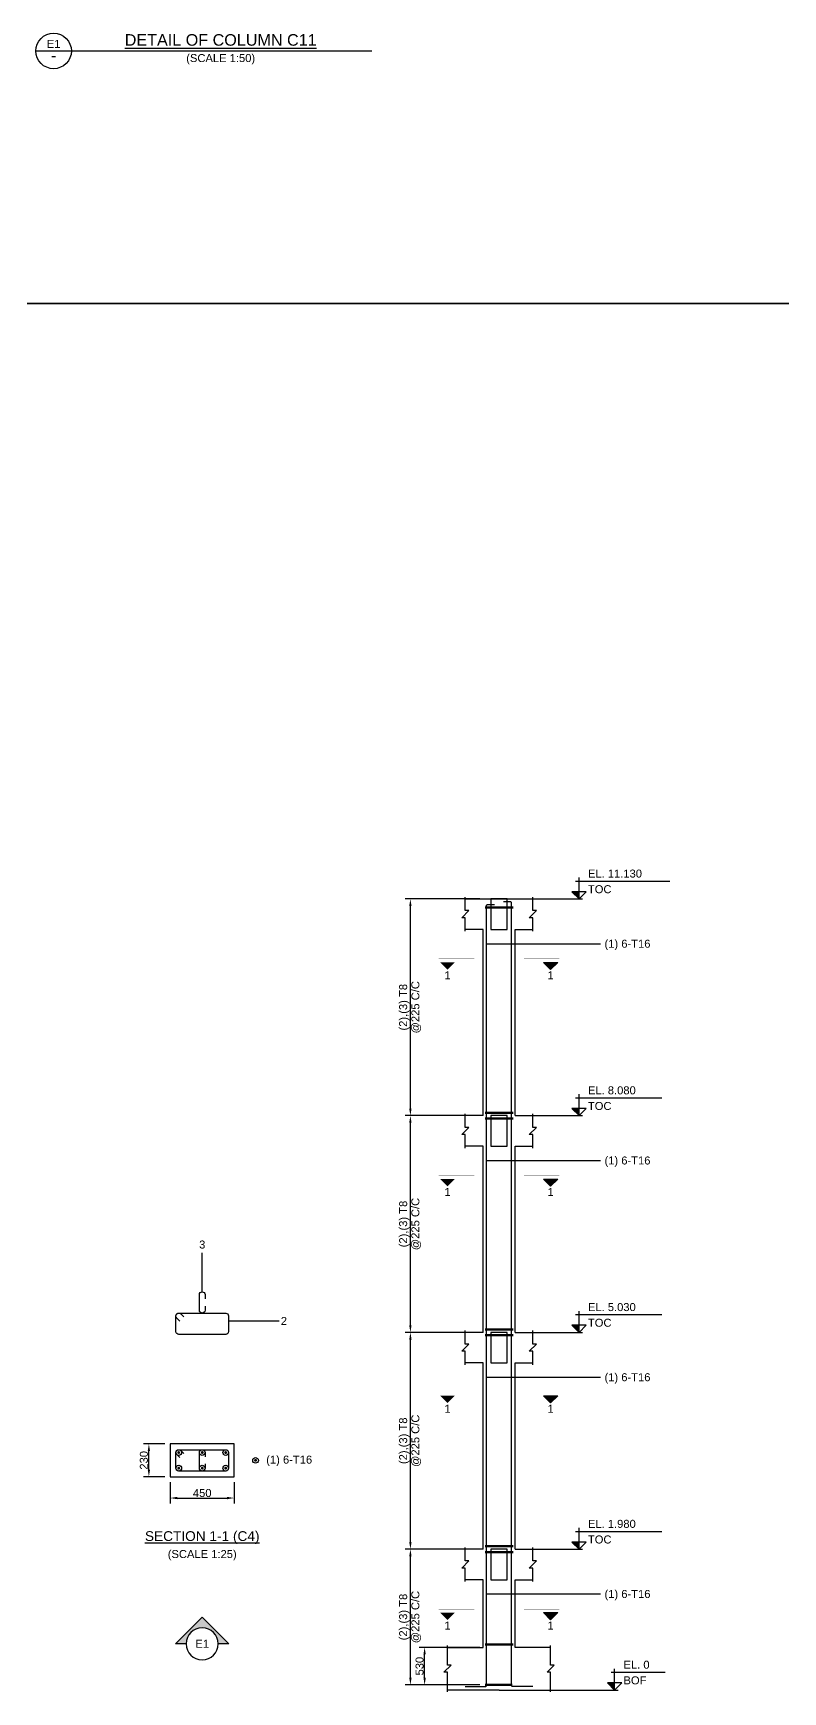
# Model space of a CAD drawing. Header units: inches. Extents: x -816171 to 9366335, y -450961 to 689132.
# Drawn here: x -282014 to -260925, y 47001 to 93649 of the extents above; entities that cross this region are included whole.
import ezdxf
from ezdxf.enums import TextEntityAlignment as Align

# ---------------------------------------------------------------- set-up
doc = ezdxf.new("R2010")
doc.units = ezdxf.units.IN
doc.header["$MEASUREMENT"] = 0
for name, color, linetype in [('colSectionMarkLayer', 5, 'Continuous'), ('Concrete Line', 2, 'Continuous'), ('Dim', 31, 'Continuous'), ('Hatch', 25, 'Continuous'), ('Labels', 4, 'Continuous'), ('Link', 225, 'Continuous'), ('Reinforcement', 130, 'Continuous'), ('Text', 31, 'Continuous'), ('Text_Scale', 31, 'Continuous')]:
    doc.layers.add(name, color=color, linetype=linetype)
doc.styles.add('SC-BBS1', font='SansSerif')
doc.styles.add('SC-COL2', font='SansSerif')
doc.styles.get("Standard").update_dxf_attribs({"font": 'txt.shx'})
doc.dimstyles.new('ColumnSch', dxfattribs={"dimtxt": 225, "dimasz": 200, "dimexe": 150, "dimexo": 150, "dimgap": 25, "dimtad": 1, "dimtoh": 1, "dimdec": 4, "dimzin": 0, "dimdsep": 46, "dimtxsty": 'SC-COL2', "dimcen": 0.09, "dimclrd": 8, "dimclre": 8, "dimclrt": 31, "dimadec": 0, "dimazin": 0, "dimtfac": 1, "dimtdec": 0, "dimtix": 1, "dimtofl": 0, "dimtmove": 0, "dimatfit": 3, "dimfxl": 1, "dimtolj": 1, "dimtzin": 0, "dimarcsym": 0})
doc.dimstyles.get("Standard").update_dxf_attribs({"dimtxt": 0.18, "dimasz": 0.18, "dimexe": 0.18, "dimexo": 0.0625, "dimgap": 0.09, "dimtad": 0, "dimtih": 1, "dimtoh": 1, "dimdec": 4, "dimzin": 0, "dimdsep": 46, "dimtxsty": 'Standard', "dimcen": 0.09, "dimadec": 0, "dimazin": 0, "dimtfac": 1, "dimtdec": 4, "dimtofl": 0, "dimtmove": 0, "dimatfit": 3, "dimfxl": 1, "dimtolj": 1, "dimtzin": 0, "dimarcsym": 0})

# ---------------------------------------------------------------- blocks, each defined once
blk = doc.blocks.new('*D373')
at = {"layer": 'DEFPOINTS', "color": 0, "transparency": 16777216}
for p in [(-271402, 51013), (-269302, 51013), (-269302, 47195)]:
    blk.add_point(p, dxfattribs=at)
at = {"layer": 'Dim', "color": 8, "lineweight": -2, "transparency": 16777216}
for p, q in [((-269452, 51013), (-271552, 51013)), ((-271402, 47395), (-271402, 50813)), ((-269452, 47195), (-271552, 47195))]:
    blk.add_line(p, q, dxfattribs=at)
at = {"layer": 'Dim', "color": 8, "transparency": 16777216}
for points in [[(-271435, 50813), (-271369, 50813), (-271402, 51013)], [(-271435, 47395), (-271369, 47395), (-271402, 47195)]]:
    blk.add_solid(points, dxfattribs=at)
at = {"layer": 'Dim', "color": 31, "lineweight": 50, "transparency": 16777216, "char_height": 225, "attachment_point": 5, "rotation": 90, "style": 'SC-COL2'}
for s, insert in [('\\A1;(2),(3) T8', (-271572, 49104)), ('\\A1;@225 C/C', (-271240, 49104))]:
    blk.add_mtext(s, dxfattribs=dict(at, insert=insert))
blk = doc.blocks.new('*D374')
at = {"layer": 'DEFPOINTS', "color": 0, "transparency": 16777216}
for p in [(-271002, 48251), (-269302, 48251), (-269302, 47195)]:
    blk.add_point(p, dxfattribs=at)
at = {"layer": 'Dim', "color": 8, "lineweight": -2, "transparency": 16777216}
for p, q in [((-269452, 48251), (-271152, 48251)), ((-271002, 47395), (-271002, 48051)), ((-269452, 47195), (-271152, 47195))]:
    blk.add_line(p, q, dxfattribs=at)
at = {"layer": 'Dim', "color": 8, "transparency": 16777216}
for points in [[(-271035, 48051), (-270969, 48051), (-271002, 48251)], [(-271035, 47395), (-270969, 47395), (-271002, 47195)]]:
    blk.add_solid(points, dxfattribs=at)
at = {"layer": 'Dim', "color": 31, "lineweight": 50, "transparency": 16777216, "insert": (-271143, 47723), "char_height": 225, "attachment_point": 5, "rotation": 90, "style": 'SC-COL2'}
blk.add_mtext('\\A1;530', dxfattribs=at)
blk = doc.blocks.new('*D375')
at = {"layer": 'DEFPOINTS', "color": 0, "transparency": 16777216}
for p in [(-271402, 57109), (-269302, 57109), (-269302, 51013)]:
    blk.add_point(p, dxfattribs=at)
at = {"layer": 'Dim', "color": 8, "lineweight": -2, "transparency": 16777216}
for p, q in [((-269452, 57109), (-271552, 57109)), ((-271402, 51213), (-271402, 56909)), ((-269452, 51013), (-271552, 51013))]:
    blk.add_line(p, q, dxfattribs=at)
at = {"layer": 'Dim', "color": 8, "transparency": 16777216}
for points in [[(-271435, 56909), (-271369, 56909), (-271402, 57109)], [(-271435, 51213), (-271369, 51213), (-271402, 51013)]]:
    blk.add_solid(points, dxfattribs=at)
at = {"layer": 'Dim', "color": 31, "lineweight": 50, "transparency": 16777216, "char_height": 225, "attachment_point": 5, "rotation": 90, "style": 'SC-COL2'}
for s, insert in [('\\A1;(2),(3) T8', (-271572, 54061)), ('\\A1;@225 C/C', (-271240, 54061))]:
    blk.add_mtext(s, dxfattribs=dict(at, insert=insert))
blk = doc.blocks.new('*D376')
at = {"layer": 'DEFPOINTS', "color": 0, "transparency": 16777216}
for p in [(-271402, 63205), (-269302, 63205), (-269302, 57109)]:
    blk.add_point(p, dxfattribs=at)
at = {"layer": 'Dim', "color": 8, "lineweight": -2, "transparency": 16777216}
for p, q in [((-269452, 63205), (-271552, 63205)), ((-271402, 57309), (-271402, 63005)), ((-269452, 57109), (-271552, 57109))]:
    blk.add_line(p, q, dxfattribs=at)
at = {"layer": 'Dim', "color": 8, "transparency": 16777216}
for points in [[(-271435, 63005), (-271369, 63005), (-271402, 63205)], [(-271435, 57309), (-271369, 57309), (-271402, 57109)]]:
    blk.add_solid(points, dxfattribs=at)
at = {"layer": 'Dim', "color": 31, "lineweight": 50, "transparency": 16777216, "char_height": 225, "attachment_point": 5, "rotation": 90, "style": 'SC-COL2'}
for s, insert in [('\\A1;(2),(3) T8', (-271572, 60157)), ('\\A1;@225 C/C', (-271240, 60157))]:
    blk.add_mtext(s, dxfattribs=dict(at, insert=insert))
blk = doc.blocks.new('*D377')
at = {"layer": 'DEFPOINTS', "color": 0, "transparency": 16777216}
for p in [(-271402, 69301), (-269302, 69301), (-269302, 63205)]:
    blk.add_point(p, dxfattribs=at)
at = {"layer": 'Dim', "color": 8, "lineweight": -2, "transparency": 16777216}
for p, q in [((-269452, 69301), (-271552, 69301)), ((-271402, 63405), (-271402, 69101)), ((-269452, 63205), (-271552, 63205))]:
    blk.add_line(p, q, dxfattribs=at)
at = {"layer": 'Dim', "color": 8, "transparency": 16777216}
for points in [[(-271435, 69101), (-271369, 69101), (-271402, 69301)], [(-271435, 63405), (-271369, 63405), (-271402, 63205)]]:
    blk.add_solid(points, dxfattribs=at)
at = {"layer": 'Dim', "color": 31, "lineweight": 50, "transparency": 16777216, "char_height": 225, "attachment_point": 5, "rotation": 90, "style": 'SC-COL2'}
for s, insert in [('\\A1;(2),(3) T8', (-271572, 66253)), ('\\A1;@225 C/C', (-271240, 66253))]:
    blk.add_mtext(s, dxfattribs=dict(at, insert=insert))
blk = doc.blocks.new('*D378')
at = {"layer": 'DEFPOINTS', "color": 0, "transparency": 16777216}
for p in [(-278158, 53051), (-276358, 53051), (-276358, 52451)]:
    blk.add_point(p, dxfattribs=at)
at = {"layer": 'Dim', "color": 8, "lineweight": -2, "transparency": 16777216}
for p, q in [((-278158, 52901), (-278158, 52301)), ((-276358, 52901), (-276358, 52301)), ((-277958, 52451), (-276558, 52451))]:
    blk.add_line(p, q, dxfattribs=at)
at = {"layer": 'Dim', "color": 8, "transparency": 16777216}
for points in [[(-277958, 52484), (-277958, 52417), (-278158, 52451)], [(-276558, 52484), (-276558, 52417), (-276358, 52451)]]:
    blk.add_solid(points, dxfattribs=at)
at = {"layer": 'Dim', "color": 31, "transparency": 16777216, "insert": (-277258, 52591), "char_height": 225, "attachment_point": 5, "style": 'SC-COL2'}
blk.add_mtext('\\A1;450', dxfattribs=at)
blk = doc.blocks.new('*D379')
at = {"layer": 'DEFPOINTS', "color": 0, "transparency": 16777216}
for p in [(-278758, 53971), (-278158, 53971), (-278158, 53051)]:
    blk.add_point(p, dxfattribs=at)
at = {"layer": 'Dim', "color": 8, "lineweight": -2, "transparency": 16777216}
for p, q in [((-278308, 53971), (-278908, 53971)), ((-278758, 53251), (-278758, 53771)), ((-278308, 53051), (-278908, 53051))]:
    blk.add_line(p, q, dxfattribs=at)
at = {"layer": 'Dim', "color": 8, "transparency": 16777216}
for points in [[(-278791, 53771), (-278725, 53771), (-278758, 53971)], [(-278791, 53251), (-278725, 53251), (-278758, 53051)]]:
    blk.add_solid(points, dxfattribs=at)
at = {"layer": 'Dim', "color": 31, "transparency": 16777216, "insert": (-278899, 53511), "char_height": 225, "attachment_point": 5, "rotation": 90, "style": 'SC-COL2'}
blk.add_mtext('\\A1;230', dxfattribs=at)

msp = doc.modelspace()

# ---------------------------------------------------------------- hatches: boundary and pattern name
at = {"layer": 'Hatch'}
for points in [[(-266658.01568, 69300.59386), (-266658.01568, 69500.59386), (-266858.01568, 69500.59386)], [(-270558.01568, 67515.59386), (-270358.01568, 67315.59386), (-270158.01568, 67515.59386), (-270558.01568, 67515.59386)], [(-267258.01568, 67515.59386), (-267458.01568, 67315.59386), (-267658.01568, 67515.59386), (-267258.01568, 67515.59386)], [(-266658.01568, 63204.59386), (-266658.01568, 63404.59386), (-266858.01568, 63404.59386)], [(-270558.01568, 61419.59386), (-270358.01568, 61219.59386), (-270158.01568, 61419.59386), (-270558.01568, 61419.59386)], [(-267258.01568, 61419.59386), (-267458.01568, 61219.59386), (-267658.01568, 61419.59386), (-267258.01568, 61419.59386)], [(-266658.01568, 57108.59386), (-266658.01568, 57308.59386), (-266858.01568, 57308.59386)], [(-270558.01568, 55323.59386), (-270358.01568, 55123.59386), (-270158.01568, 55323.59386), (-270558.01568, 55323.59386)], [(-267258.01568, 55323.59386), (-267458.01568, 55123.59386), (-267658.01568, 55323.59386), (-267258.01568, 55323.59386)], [(-266658.01568, 51012.59386), (-266658.01568, 51212.59386), (-266858.01568, 51212.59386)], [(-270558.01568, 49227.59386), (-270358.01568, 49027.59386), (-270158.01568, 49227.59386), (-270558.01568, 49227.59386)], [(-267258.01568, 49227.59386), (-267458.01568, 49027.59386), (-267658.01568, 49227.59386), (-267258.01568, 49227.59386)], [(-265658.01568, 47050.59386), (-265658.01568, 47250.59386), (-265858.01568, 47250.59386)]]:
    msp.add_hatch(color=256, dxfattribs=at).paths.add_polyline_path(points, flags=0)
h = msp.add_hatch(color=256, dxfattribs=at)
edge = h.paths.add_edge_path(flags=16)
edge.add_line((-277708.01568, 48350.59386), (-278008.01568, 48350.59386))
edge.add_line((-278008.01568, 48350.59386), (-277258.01568, 49100.59386))
edge.add_line((-277258.01568, 49100.59386), (-276508.01568, 48350.59386))
edge.add_line((-276508.01568, 48350.59386), (-276808.01568, 48350.59386))
edge.add_arc((-277258.01568, 48350.59386), 450, 0, 180)

# ---------------------------------------------------------------- linework, layer by layer
at = {"lineweight": 50}
for p, q in [((-269302.01568, 69060.59386), (-268514.01568, 69060.59386)), ((-269302.01568, 63284.59386), (-268514.01568, 63284.59386)), ((-269302.01568, 63124.59386), (-268514.01568, 63124.59386)), ((-269302.01568, 57188.59386), (-268514.01568, 57188.59386)), ((-269302.01568, 57028.59386), (-268514.01568, 57028.59386)), ((-269302.01568, 51092.59386), (-268514.01568, 51092.59386)), ((-269302.01568, 50932.59386), (-268514.01568, 50932.59386)), ((-269302.01568, 48330.59386), (-268514.01568, 48330.59386)), ((-269302.01568, 47194.59386), (-268538.01568, 47194.59386))]:
    msp.add_line(p, q, dxfattribs=at)
for points in [[(-266927.7018, 86049.11051), (-352437.9355, 86049.11051)], [(-352437.9355, 86049.11051), (-266927.7018, 86049.11051)], [(-181417.4681, 86049.11051), (-266927.7018, 86049.11051)], [(-266927.7018, 86049.11051), (-181417.4681, 86049.11051)]]:
    msp.add_lwpolyline(points)
at = {"layer": 'colSectionMarkLayer'}
for p, q in [((-281938.6692, 93148.55004), (-272488.6692, 93148.55004)), ((-266758.01568, 69800.59386), (-264108.01568, 69800.59386)), ((-266658.01568, 69300.59386), (-266658.01568, 69900.59386)), ((-268458.01568, 69300.59386), (-266558.01568, 69300.59386)), ((-266758.01568, 63704.59386), (-264333.01568, 63704.59386)), ((-266658.01568, 63204.59386), (-266658.01568, 63804.59386)), ((-268458.01568, 63204.59386), (-266558.01568, 63204.59386)), ((-266758.01568, 57608.59386), (-264333.01568, 57608.59386)), ((-266658.01568, 57108.59386), (-266658.01568, 57708.59386)), ((-268458.01568, 57108.59386), (-266558.01568, 57108.59386)), ((-266758.01568, 51512.59386), (-264333.01568, 51512.59386)), ((-266658.01568, 51012.59386), (-266658.01568, 51612.59386)), ((-268458.01568, 51012.59386), (-266558.01568, 51012.59386)), ((-265658.01568, 47050.59386), (-265658.01568, 47650.59386)), ((-265758.01568, 47550.59386), (-264233.01568, 47550.59386)), ((-267458.01568, 47050.59386), (-265558.01568, 47050.59386))]:
    msp.add_line(p, q, dxfattribs=at)
for points in [[(-266658.01568, 69300.59386), (-266458.01568, 69500.59386), (-266858.01568, 69500.59386)], [(-266658.01568, 63204.59386), (-266458.01568, 63404.59386), (-266858.01568, 63404.59386)], [(-266658.01568, 57108.59386), (-266458.01568, 57308.59386), (-266858.01568, 57308.59386)], [(-266658.01568, 51012.59386), (-266458.01568, 51212.59386), (-266858.01568, 51212.59386)], [(-265658.01568, 47050.59386), (-265458.01568, 47250.59386), (-265858.01568, 47250.59386)]]:
    msp.add_lwpolyline(points, close=True, dxfattribs=at)
at = {"layer": 'colSectionMarkLayer', "const_width": 5}
for points in [[(-269608.01568, 67615.59386), (-270608.01568, 67615.59386)], [(-270558.01568, 67515.59386), (-270358.01568, 67315.59386), (-270158.01568, 67515.59386), (-270558.01568, 67515.59386)], [(-268208.01568, 67615.59386), (-267208.01568, 67615.59386)], [(-269608.01568, 61519.59386), (-270608.01568, 61519.59386)], [(-270558.01568, 61419.59386), (-270358.01568, 61219.59386), (-270158.01568, 61419.59386), (-270558.01568, 61419.59386)], [(-268208.01568, 61519.59386), (-267208.01568, 61519.59386)], [(-269608.01568, 55423.59386), (-270608.01568, 55423.59386)], [(-270558.01568, 55323.59386), (-270358.01568, 55123.59386), (-270158.01568, 55323.59386), (-270558.01568, 55323.59386)], [(-268208.01568, 55423.59386), (-267208.01568, 55423.59386)], [(-269608.01568, 49327.59386), (-270608.01568, 49327.59386)], [(-270558.01568, 49227.59386), (-270358.01568, 49027.59386), (-270158.01568, 49227.59386), (-270558.01568, 49227.59386)], [(-268208.01568, 49327.59386), (-267208.01568, 49327.59386)]]:
    msp.add_lwpolyline(points, dxfattribs=at)
at = {"layer": 'colSectionMarkLayer'}
for points in [[(-267258.01568, 67515.59386), (-267458.01568, 67315.59386), (-267658.01568, 67515.59386), (-267258.01568, 67515.59386)], [(-267258.01568, 61419.59386), (-267458.01568, 61219.59386), (-267658.01568, 61419.59386), (-267258.01568, 61419.59386)], [(-267258.01568, 55323.59386), (-267458.01568, 55123.59386), (-267658.01568, 55323.59386), (-267258.01568, 55323.59386)], [(-267258.01568, 49227.59386), (-267458.01568, 49027.59386), (-267658.01568, 49227.59386), (-267258.01568, 49227.59386)]]:
    msp.add_lwpolyline(points, dxfattribs=at)
msp.add_lwpolyline([(-277708.01568, 48350.59386), (-278008.01568, 48350.59386), (-277258.01568, 49100.59386), (-276508.01568, 48350.59386), (-276808.01568, 48350.59386, 1), (-277708.01568, 48350.59386, 1), (-276808.01568, 48350.59386)], format="xyb", dxfattribs=at)
msp.add_circle((-281438.6692, 93148.55004), 500, dxfattribs=at)
at = {"layer": 'Concrete Line'}
for p, q in [((-269858.01568, 69300.59386), (-267958.01568, 69300.59386)), ((-269358.01568, 68440.59386), (-269858.01568, 68440.59386)), ((-269358.01568, 63204.59386), (-269358.01568, 68440.59386)), ((-268458.01568, 63204.59386), (-268458.01568, 68440.59386)), ((-268458.01568, 68440.59386), (-267958.01568, 68440.59386)), ((-269358.01568, 63204.59386), (-269858.01568, 63204.59386)), ((-269358.01568, 63204.59386), (-269358.01568, 63204.59386)), ((-269358.01568, 63204.59386), (-269358.01568, 63204.59386)), ((-268458.01568, 63204.59386), (-268458.01568, 63204.59386)), ((-268458.01568, 63204.59386), (-268458.01568, 63204.59386)), ((-268458.01568, 63204.59386), (-267958.01568, 63204.59386)), ((-269358.01568, 62344.59386), (-269858.01568, 62344.59386)), ((-269358.01568, 57108.59386), (-269358.01568, 62344.59386)), ((-268458.01568, 57108.59386), (-268458.01568, 62344.59386)), ((-268458.01568, 62344.59386), (-267958.01568, 62344.59386)), ((-269358.01568, 57108.59386), (-269858.01568, 57108.59386)), ((-269358.01568, 57108.59386), (-269358.01568, 57108.59386)), ((-269358.01568, 57108.59386), (-269358.01568, 57108.59386)), ((-268458.01568, 57108.59386), (-268458.01568, 57108.59386)), ((-268458.01568, 57108.59386), (-268458.01568, 57108.59386)), ((-268458.01568, 57108.59386), (-267958.01568, 57108.59386)), ((-269358.01568, 56248.59386), (-269858.01568, 56248.59386)), ((-269358.01568, 51012.59386), (-269358.01568, 56248.59386)), ((-268458.01568, 51012.59386), (-268458.01568, 56248.59386)), ((-268458.01568, 56248.59386), (-267958.01568, 56248.59386)), ((-269358.01568, 51012.59386), (-269858.01568, 51012.59386)), ((-269358.01568, 51012.59386), (-269358.01568, 51012.59386)), ((-269358.01568, 51012.59386), (-269358.01568, 51012.59386)), ((-268458.01568, 51012.59386), (-268458.01568, 51012.59386)), ((-268458.01568, 51012.59386), (-268458.01568, 51012.59386)), ((-268458.01568, 51012.59386), (-267958.01568, 51012.59386)), ((-269358.01568, 50152.59386), (-269858.01568, 50152.59386)), ((-269358.01568, 48250.59386), (-269358.01568, 50152.59386)), ((-268458.01568, 48250.59386), (-268458.01568, 50152.59386)), ((-268458.01568, 50152.59386), (-267958.01568, 50152.59386)), ((-270358.01568, 48250.59386), (-269358.01568, 48250.59386)), ((-267458.01568, 48250.59386), (-268458.01568, 48250.59386)), ((-267458.01568, 48250.59386), (-268458.01568, 48250.59386)), ((-268908.01568, 47050.59386), (-270358.01568, 47050.59386)), ((-268908.01568, 47050.59386), (-267458.01568, 47050.59386))]:
    msp.add_line(p, q, dxfattribs=at)
for points in [[(-269858.01568, 68390.59386), (-269858.01568, 68770.59386), (-269958.01568, 68770.59386), (-269758.01568, 68970.59386), (-269858.01568, 68970.59386), (-269858.01568, 69350.59386)], [(-267958.01568, 68390.59386), (-267958.01568, 68770.59386), (-268058.01568, 68770.59386), (-267858.01568, 68970.59386), (-267958.01568, 68970.59386), (-267958.01568, 69350.59386)], [(-269858.01568, 62294.59386), (-269858.01568, 62674.59386), (-269958.01568, 62674.59386), (-269758.01568, 62874.59386), (-269858.01568, 62874.59386), (-269858.01568, 63254.59386)], [(-267958.01568, 62294.59386), (-267958.01568, 62674.59386), (-268058.01568, 62674.59386), (-267858.01568, 62874.59386), (-267958.01568, 62874.59386), (-267958.01568, 63254.59386)], [(-269858.01568, 56198.59386), (-269858.01568, 56578.59386), (-269958.01568, 56578.59386), (-269758.01568, 56778.59386), (-269858.01568, 56778.59386), (-269858.01568, 57158.59386)], [(-267958.01568, 56198.59386), (-267958.01568, 56578.59386), (-268058.01568, 56578.59386), (-267858.01568, 56778.59386), (-267958.01568, 56778.59386), (-267958.01568, 57158.59386)], [(-269858.01568, 50102.59386), (-269858.01568, 50482.59386), (-269958.01568, 50482.59386), (-269758.01568, 50682.59386), (-269858.01568, 50682.59386), (-269858.01568, 51062.59386)], [(-267958.01568, 50102.59386), (-267958.01568, 50482.59386), (-268058.01568, 50482.59386), (-267858.01568, 50682.59386), (-267958.01568, 50682.59386), (-267958.01568, 51062.59386)], [(-270358.01568, 47000.59386), (-270358.01568, 47550.59386), (-270458.01568, 47550.59386), (-270258.01568, 47750.59386), (-270358.01568, 47750.59386), (-270358.01568, 48300.59386)], [(-267458.01568, 47000.59386), (-267458.01568, 47550.59386), (-267558.01568, 47550.59386), (-267358.01568, 47750.59386), (-267458.01568, 47750.59386), (-267458.01568, 48300.59386)]]:
    msp.add_lwpolyline(points, dxfattribs=at)
for points in [[(-269138.01568, 69300.59386), (-269138.01568, 68440.59386), (-268678.01568, 68440.59386), (-268678.01568, 69300.59386)], [(-269138.01568, 63204.59386), (-269138.01568, 62344.59386), (-268678.01568, 62344.59386), (-268678.01568, 63204.59386)], [(-269138.01568, 57108.59386), (-269138.01568, 56248.59386), (-268678.01568, 56248.59386), (-268678.01568, 57108.59386)], [(-278158.01568, 53050.59386), (-276358.01568, 53050.59386), (-276358.01568, 53050.59386), (-276358.01568, 53970.59386), (-276358.01568, 53970.59386), (-278158.01568, 53970.59386), (-278158.01568, 53970.59386), (-278158.01568, 53050.59386)], [(-269138.01568, 51012.59386), (-269138.01568, 50152.59386), (-268678.01568, 50152.59386), (-268678.01568, 51012.59386)]]:
    msp.add_lwpolyline(points, close=True, dxfattribs=at)
at = {"layer": 'Link'}
for points in [[(-277178.01568, 57850.59386), (-277178.01568, 57730.59386, -1), (-277338.01568, 57730.59386), (-277338.01568, 58170.59386, -1), (-277178.01568, 58170.59386), (-277178.01568, 58050.59386)], [(-277889.73167, 57429.17246), (-277974.58433, 57514.02543, -0.6681779738), (-277918.01568, 57650.59386), (-276598.01568, 57650.59386, -0.4142135624), (-276518.01568, 57570.59386), (-276518.01568, 57130.59386, -0.4142135624), (-276598.01568, 57050.59386), (-277918.01568, 57050.59386, -0.4142135624), (-277998.01568, 57130.59386), (-277998.01568, 57570.59386, -0.6681793021), (-277861.44704, 57627.1623), (-277776.59438, 57542.30933)], [(-277889.73167, 53589.17246), (-277974.58433, 53674.02543, -0.6681779738), (-277918.01568, 53810.59386), (-276598.01568, 53810.59386, -0.4142135624), (-276518.01568, 53730.59386), (-276518.01568, 53290.59386, -0.4142135624), (-276598.01568, 53210.59386), (-277918.01568, 53210.59386, -0.4142135624), (-277998.01568, 53290.59386), (-277998.01568, 53730.59386, -0.6681793021), (-277861.44704, 53787.1623), (-277776.59438, 53702.30933)], [(-277178.01568, 53410.59386), (-277178.01568, 53290.59386, -1), (-277338.01568, 53290.59386), (-277338.01568, 53730.59386, -1), (-277178.01568, 53730.59386), (-277178.01568, 53610.59386)]]:
    msp.add_lwpolyline(points, format="xyb", dxfattribs=at)
at = {"layer": 'Reinforcement', "lineweight": 25}
for points in [[(-269262.01568, 64094.59386), (-269262.01568, 65822.59386), (-269262.01568, 66362.59386), (-269262.01568, 69110.59386, -0.4142135624), (-269232.01568, 69140.59386), (-269032.01568, 69140.59386)], [(-268554.01568, 65822.59386), (-268554.01568, 67550.59386), (-268554.01568, 68090.59386), (-268554.01568, 69190.59386, 0.4142135624), (-268584.01568, 69220.59386), (-268784.01568, 69220.59386)], [(-267954.01568, 47146.59386), (-268524.01568, 47146.59386, -0.4142135624), (-268554.01568, 47176.59386), (-268554.01568, 55358.59386)], [(-269862.01568, 47146.59386), (-269292.01568, 47146.59386, 0.4142135624), (-269262.01568, 47176.59386), (-269262.01568, 53630.59386)]]:
    msp.add_lwpolyline(points, format="xyb", dxfattribs=at)
for points in [[(-268554.01568, 59726.59386), (-268554.01568, 61454.59386), (-268554.01568, 61994.59386), (-268554.01568, 67550.59386)], [(-269262.01568, 57998.59386), (-269262.01568, 59726.59386), (-269262.01568, 60266.59386), (-269262.01568, 65822.59386)], [(-268554.01568, 53630.59386), (-268554.01568, 55358.59386), (-268554.01568, 55898.59386), (-268554.01568, 61454.59386)], [(-269262.01568, 51902.59386), (-269262.01568, 53630.59386), (-269262.01568, 54170.59386), (-269262.01568, 59726.59386)]]:
    msp.add_lwpolyline(points, dxfattribs=at)
at = {"layer": 'Reinforcement', "color": 130, "const_width": 40}
for points in [[(-277938.01568, 53730.59386, 1), (-277898.01568, 53730.59386, 1)], [(-277278.01568, 53730.59386, 1), (-277238.01568, 53730.59386, 1)], [(-276618.01568, 53730.59386, 1), (-276578.01568, 53730.59386, 1)], [(-277938.01568, 53290.59386, 1), (-277898.01568, 53290.59386, 1)], [(-277278.01568, 53290.59386, 1), (-277238.01568, 53290.59386, 1)], [(-276618.01568, 53290.59386, 1), (-276578.01568, 53290.59386, 1)], [(-275778.01568, 53510.59386, 1), (-275738.01568, 53510.59386, 1)]]:
    msp.add_lwpolyline(points, format="xyb", close=True, dxfattribs=at)
at = {"layer": 'Reinforcement', "color": 130}
for centre in [(-277918.01568, 53730.59386), (-277258.01568, 53730.59386), (-276598.01568, 53730.59386), (-277918.01568, 53290.59386), (-277258.01568, 53290.59386), (-276598.01568, 53290.59386), (-275758.01568, 53510.59386)]:
    msp.add_circle(centre, 80, dxfattribs=at)

# ---------------------------------------------------------------- texts
at = {"layer": 'colSectionMarkLayer', "style": 'SC-BBS1'}
for p in [(-270358.01568, 67265.59386), (-267458.01568, 67265.59386), (-270358.01568, 61169.59386), (-267458.01568, 61169.59386), (-270358.01568, 55073.59386), (-267458.01568, 55073.59386), (-270358.01568, 48977.59386), (-267458.01568, 48977.59386)]:
    msp.add_text('1', height=225, dxfattribs=at).set_placement(p, align=Align.TOP_CENTER)
at = {"layer": 'Labels', "style": 'SC-BBS1'}
for s, height, p in [('E1', 225, (-281438.6692, 93168.55004)), ('%%uDETAIL OF COLUMN C11', 325, (-276738.6692, 93198.55004)), ('%%uSECTION 1-1 (C4)', 275, (-277258.01568, 51160.59386))]:
    msp.add_text(s, height=height, dxfattribs=at).set_placement(p, align=Align.BOTTOM_CENTER)
for s, height, p in [('-', 325, (-281438.6692, 93023.55004)), ('E1', 225, (-277258.01568, 48350.59386))]:
    msp.add_text(s, height=height, dxfattribs=at).set_placement(p, align=Align.MIDDLE_CENTER)
at = {"layer": 'Text', "style": 'SC-BBS1'}
for s, p in [('EL. 11.130', (-266408.01568, 69900.59386)), ('TOC', (-266408.01568, 69460.59386)), ('EL. 8.080', (-266408.01568, 63804.59386)), ('TOC', (-266408.01568, 63364.59386)), ('EL. 5.030', (-266408.01568, 57708.59386)), ('TOC', (-266408.01568, 57268.59386)), ('EL. 1.980', (-266408.01568, 51612.59386)), ('TOC', (-266408.01568, 51172.59386)), ('EL. 0', (-265408.01568, 47650.59386)), ('BOF', (-265408.01568, 47210.59386))]:
    msp.add_text(s, height=225, dxfattribs=at).set_placement(p)
for s, p in [('3', (-277258.01568, 59400.59386)), ('(SCALE 1:25)', (-277258.01568, 50695.59386))]:
    msp.add_text(s, height=225, dxfattribs=at).set_placement(p, align=Align.BOTTOM_CENTER)
for s, p in [('2', (-275048.01568, 57430.59386)), ('(1) 6-T16', (-275458.01568, 53530.59386))]:
    msp.add_text(s, height=225, dxfattribs=at).set_placement(p, align=Align.MIDDLE_LEFT)
at = {"layer": 'Text', "char_height": 225, "attachment_point": 1, "style": 'SC-BBS1'}
for insert in [(-265941.51568, 68153.09386), (-265941.51568, 62057.09386), (-265941.51568, 55961.09386), (-265941.51568, 49865.09386)]:
    msp.add_mtext('(1) 6-T16', dxfattribs=dict(at, insert=insert))
at = {"layer": 'Text_Scale', "style": 'SC-BBS1'}
msp.add_text('(SCALE 1:50)', height=225, dxfattribs=at).set_placement((-276738.6692, 92768.55004), align=Align.BOTTOM_CENTER)

# ---------------------------------------------------------------- dimensions: what is measured, and where the dimension line sits
at = {"layer": 'Dim', "lineweight": 50}
for p1, p2, distance, text, picture, middle in [((-269302.01568, 63204.59386), (-269302.01568, 69300.59386), 2100, '(2),(3) T8\\X@225 C/C', '*D377', (-271402.01568, 66252.59386)), ((-269302.01568, 57108.59386), (-269302.01568, 63204.59386), 2100, '(2),(3) T8\\X@225 C/C', '*D376', (-271402.01568, 60156.59386)), ((-269302.01568, 51012.59386), (-269302.01568, 57108.59386), 2100, '(2),(3) T8\\X@225 C/C', '*D375', (-271402.01568, 54060.59386)), ((-269302.01568, 47194.59386), (-269302.01568, 51012.59386), 2100, '(2),(3) T8\\X@225 C/C', '*D373', (-271402.01568, 49103.59386)), ((-269302.01568, 47194.59386), (-269302.01568, 48250.59386), 1700, '530', '*D374', (-271143.06507, 47722.59386))]:
    dim = msp.add_aligned_dim(p1=p1, p2=p2, distance=distance, text=text, dimstyle='ColumnSch', dxfattribs=at)
    dim.commit()
    dim.dimension.update_dxf_attribs({"geometry": picture, "text_midpoint": middle})
at = {"layer": 'Dim'}
for p2, distance, text, picture, middle in [((-278158.01568, 53970.59386), 600, '230', '*D379', (-278899.06507, 53510.59386)), ((-276358.01568, 53050.59386), -600, '450', '*D378', (-277258.01568, 52591.48893))]:
    dim = msp.add_aligned_dim(p1=(-278158.01568, 53050.59386), p2=p2, distance=distance, text=text, dimstyle='ColumnSch', override={"dimtofl": 1}, dxfattribs=at)
    dim.commit()
    dim.dimension.update_dxf_attribs({"geometry": picture, "text_midpoint": middle})

# ---------------------------------------------------------------- leaders
at = {"layer": 'Dim', "color": 8}
for points in [[(-269262.01568, 68040.59386), (-266054.01568, 68040.59386)], [(-268554.01568, 68040.59386), (-266054.01568, 68040.59386)], [(-269262.01568, 61944.59386), (-266054.01568, 61944.59386)], [(-268554.01568, 61944.59386), (-266054.01568, 61944.59386)], [(-277258.01568, 58250.59386), (-277258.01568, 59350.59386)], [(-276518.01568, 57430.59386), (-275098.01568, 57430.59386)], [(-269262.01568, 55848.59386), (-266054.01568, 55848.59386)], [(-268554.01568, 55848.59386), (-266054.01568, 55848.59386)], [(-269262.01568, 49752.59386), (-266054.01568, 49752.59386)], [(-268554.01568, 49752.59386), (-266054.01568, 49752.59386)]]:
    msp.add_leader(points, dimstyle='Standard', dxfattribs=at)

doc.saveas('drawing.dxf')
